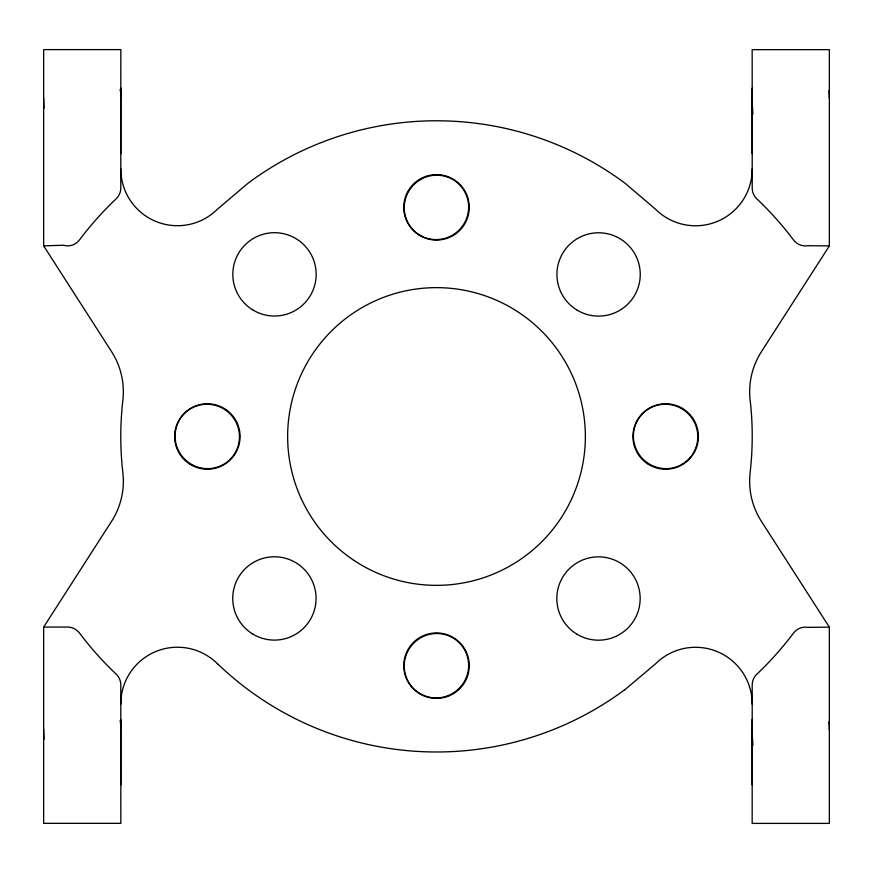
<?xml version="1.0" encoding="UTF-8"?>
<svg xmlns="http://www.w3.org/2000/svg" width="873" height="873" viewBox="0 0 873 873"><rect width="100%" height="100%" fill="white"/><g stroke="black" fill="none" stroke-linecap="round" stroke-linejoin="round"><path stroke-width="1.31" d="M43.65 627.076L43.65 823.337L120.834 823.337L120.79 685.054A14.732 14.732 0 0 0 116.546 674.502L113.239 671.348A327.735 327.735 0 0 1 79.607 633.187L78.548 631.899A14.917 14.917 0 0 0 67.537 627.065L43.65 627.076L110.991 522.229A74.401 74.401 0 0 0 122.94 473.341L122.307 467.524A315.72 315.72 0 0 1 122.94 399.594A74.401 74.401 0 0 0 110.991 350.717L43.65 245.859L43.65 49.608L120.834 49.608L120.79 187.891A14.732 14.732 0 0 1 116.546 198.433L113.239 201.598A327.735 327.735 0 0 0 79.607 239.759L78.548 241.046A14.917 14.917 0 0 1 63.303 245.248L43.65 245.859M120.834 784.849L120.834 719.374M752.166 153.626L752.166 88.162M829.35 245.924L829.35 49.663L752.166 49.663L752.21 187.946A14.732 14.732 0 0 0 756.455 198.498L759.761 201.652A327.735 327.735 0 0 1 793.393 239.813L794.452 241.101A14.917 14.917 0 0 0 808.071 245.695L829.35 245.924L762.009 350.771A74.401 74.401 0 0 0 750.06 399.659L750.693 405.236A315.72 315.72 0 0 1 750.715 467.011L750.06 473.406A74.401 74.401 0 0 0 762.009 522.283L829.35 627.141L829.35 823.392L752.166 823.392L752.21 685.109A14.732 14.732 0 0 1 756.455 674.567L759.761 671.402A327.735 327.735 0 0 0 793.393 633.241L794.452 631.954A14.917 14.917 0 0 1 808.071 627.36L829.35 627.141M624.511 690.019L655.525 663.84A56.658 56.658 0 0 1 752.199 704.173M752.166 719.428L752.166 784.903M120.812 88.097L120.812 153.572M120.801 168.827A56.658 56.658 0 0 0 217.475 209.16L248.489 182.861A315.72 315.72 0 0 1 625.177 183.352L655.525 209.214A56.658 56.658 0 0 0 752.21 168.882M120.79 704.118A56.658 56.658 0 0 1 217.475 663.786M624.511 689.888A315.72 315.72 0 0 1 217.464 663.666M120.07 89.515A32.377 3.405 -83.9 0 1 120.812 98.191M44.01 108.187A32.377 3.405 83.9 0 1 43.672 98.191M828.87 721.993A32.377 3.405 -83.9 0 1 829.328 729.522M752.941 745.269A32.377 3.405 83.9 0 1 752.188 729.522M828.87 90.716A32.377 3.405 -83.9 0 1 829.328 98.245M752.941 114.003A32.377 3.405 83.9 0 1 752.188 98.245M120.059 720.792A32.377 3.405 -83.9 0 1 120.812 729.468M44.01 739.453A32.377 3.405 83.9 0 1 43.672 729.468M354.198 560.542A148.868 148.868 0 0 0 585.074 445.754A148.868 148.868 0 0 0 370.228 303.204A148.868 148.868 0 0 0 354.198 560.542M577.293 310.253A41.664 41.664 0 0 0 640.247 274.962A41.664 41.664 0 0 0 578.21 238.1A41.664 41.664 0 0 0 577.293 310.253M253.214 310.177A41.664 41.664 0 0 0 316.157 274.875A41.664 41.664 0 0 0 254.119 238.013A41.664 41.664 0 0 0 253.214 310.177M253.126 634.256A41.664 41.664 0 0 0 316.07 598.965A41.664 41.664 0 0 0 254.032 562.092A41.664 41.664 0 0 0 253.126 634.256M577.217 634.344A41.664 41.664 0 0 0 640.16 599.053A41.664 41.664 0 0 0 578.122 562.179A41.664 41.664 0 0 0 577.217 634.344M419.127 235.088A32.738 32.738 0 0 0 469.216 208.516A32.738 32.738 0 0 0 421.157 178.419A32.738 32.738 0 0 0 419.127 235.088M648.279 464.24A32.738 32.738 0 0 0 698.378 437.679A32.738 32.738 0 0 0 650.32 407.582A32.738 32.738 0 0 0 648.279 464.24M419.127 693.402A32.738 32.738 0 0 0 469.216 666.841A32.738 32.738 0 0 0 421.157 636.744A32.738 32.738 0 0 0 419.127 693.402M189.965 464.24A32.738 32.738 0 0 0 240.053 437.679A32.738 32.738 0 0 0 192.005 407.582A32.738 32.738 0 0 0 189.965 464.24M176.215 444.608A32.366 32.039 45 0 0 230.166 459.329A32.366 32.039 45 0 0 215.445 405.378A32.366 32.039 45 0 0 176.215 444.608M444.608 696.785A32.366 32.039 -45 0 0 459.329 642.834A32.366 32.039 -45 0 0 405.378 657.555A32.366 32.039 -45 0 0 444.608 696.785M634.54 444.608A32.366 32.039 45 0 0 688.481 459.329A32.366 32.039 45 0 0 673.77 405.378A32.366 32.039 45 0 0 634.54 444.608M442.633 238.94A32.366 32.039 -45 0 0 460.704 185.982A32.366 32.039 -45 0 0 405.967 197.287A32.366 32.039 -45 0 0 442.633 238.94"/></g></svg>
